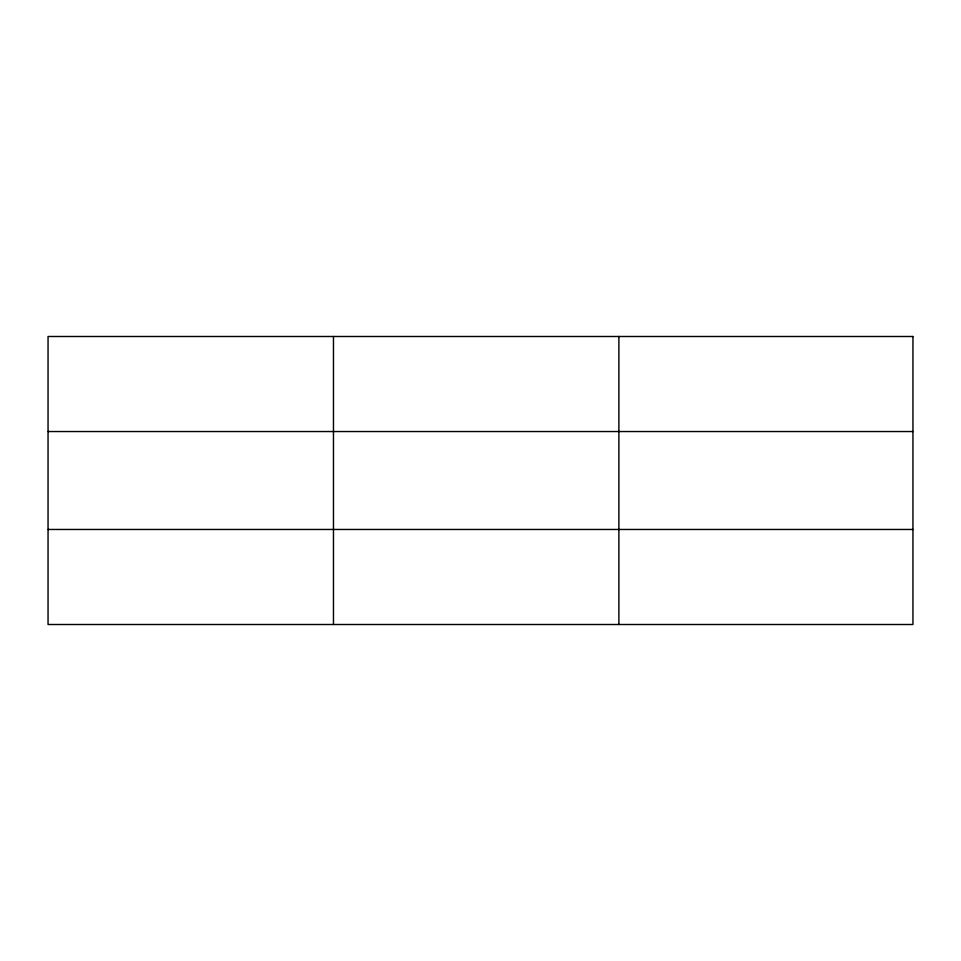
<?xml version="1.0" encoding="UTF-8"?>
<svg xmlns="http://www.w3.org/2000/svg" width="961" height="961" viewBox="0 0 961 961"><rect width="100%" height="100%" fill="white"/><g stroke="black" fill="none" stroke-linecap="round" stroke-linejoin="round"><path stroke-width="1.44" d="M333.467 336.494L333.467 624.506M618.884 336.494L618.884 624.506M48.05 431.537L912.95 431.537M48.05 529.463L912.95 529.463M912.95 336.494L912.95 624.506L48.05 624.506L48.05 336.494L912.95 336.494"/></g></svg>
